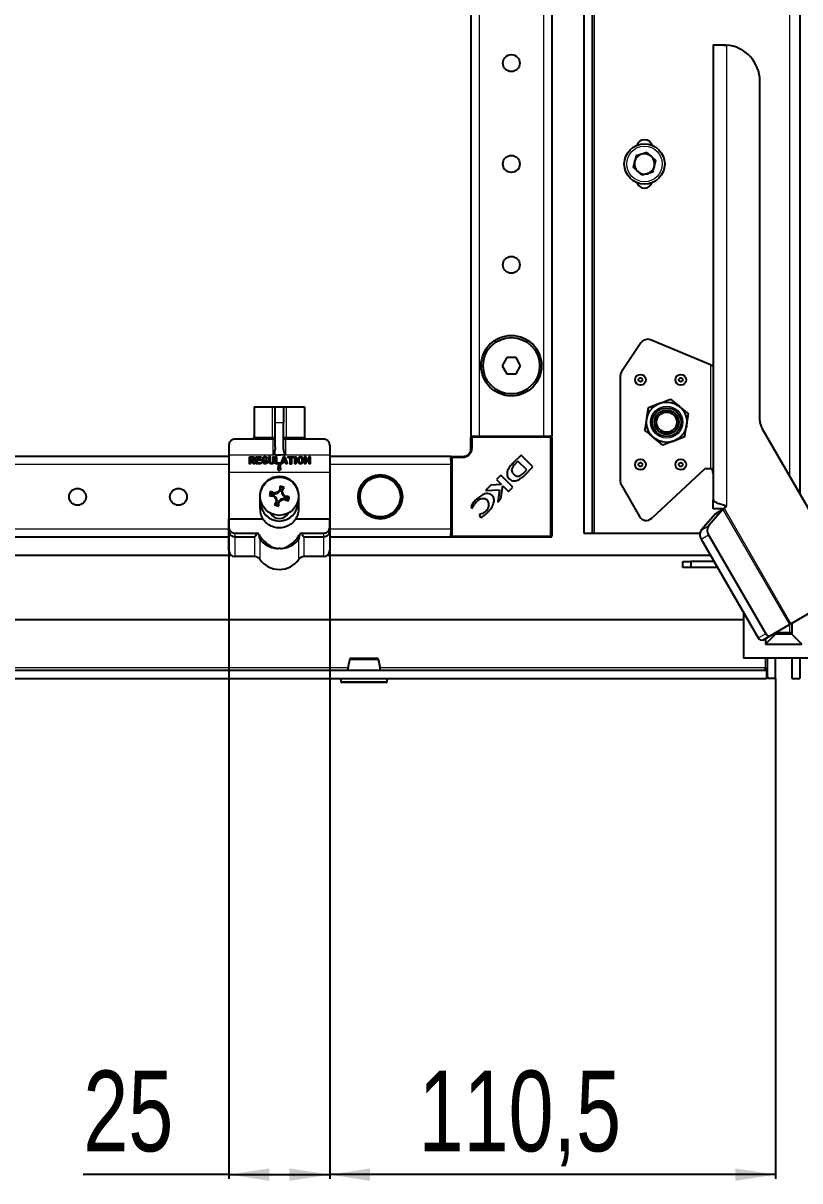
# Model space of a CAD drawing. Header units: millimetres. Extents: x -683 to 2605, y -1229 to 1219.
# Drawn here: x -245.6 to -53.2, y -925.2 to -638.2 of the extents above; entities that cross this region are included whole.
import ezdxf

# ---------------------------------------------------------------- set-up
doc = ezdxf.new("R2010")
doc.units = ezdxf.units.MM
doc.layers.add('FORMAT', color=7, linetype='Continuous')
doc.styles.add('SLDTEXTSTYLE0', font='TXT', dxfattribs={"width": 0.75})
doc.dimstyles.new('SLDDIMSTYLE0', dxfattribs={"dimtxt": 20, "dimasz": 10, "dimexe": 0, "dimexo": 0.0625, "dimgap": 5, "dimtad": 2, "dimdec": 1, "dimrnd": 1e-09, "dimzin": 12, "dimdsep": 46, "dimtxsty": 'SLDTEXTSTYLE0', "dimsah": 1, "dimcen": 0.09, "dimadec": 0, "dimazin": 3, "dimtfac": 1, "dimtofl": 0, "dimtmove": 0, "dimatfit": 3, "dimfxl": 0, "dimfrac": 2, "dimtolj": 1, "dimtzin": 12, "dimarcsym": 0})

# ---------------------------------------------------------------- blocks, each defined once
blk = doc.blocks.new('_D_8')
at = {"layer": 'FORMAT'}
for p, q in [((-169.66, -761.08), (-169.66, -924.62)), ((-59.16, -800.63), (-59.16, -924.62)), ((-59.16, -923.62), (-169.66, -923.62))]:
    blk.add_line(p, q, dxfattribs=at)
for points in [[(-169.66, -923.62), (-159.66, -925.16), (-159.66, -922.08)], [(-59.16, -923.62), (-69.16, -922.08), (-69.16, -925.16)]]:
    blk.add_solid(points, dxfattribs=at)
at = {"layer": 'FORMAT', "insert": (-147.66, -897.84), "char_height": 20, "attachment_point": 1, "style": 'SLDTEXTSTYLE0'}
blk.add_mtext('110,5', dxfattribs=at)
blk = doc.blocks.new('_D_9')
at = {"layer": 'FORMAT'}
for p, q in [((-194.66, -761.08), (-194.66, -924.62)), ((-169.66, -761.08), (-169.66, -924.62)), ((-194.66, -923.62), (-230.74, -923.62)), ((-194.66, -923.62), (-169.66, -923.62))]:
    blk.add_line(p, q, dxfattribs=at)
for points in [[(-194.66, -923.62), (-184.66, -925.16), (-184.66, -922.08)], [(-169.66, -923.62), (-179.66, -922.08), (-179.66, -925.16)]]:
    blk.add_solid(points, dxfattribs=at)
at = {"layer": 'FORMAT', "insert": (-230.74, -897.84), "char_height": 20, "attachment_point": 1, "style": 'SLDTEXTSTYLE0'}
blk.add_mtext('25', dxfattribs=at)

msp = doc.modelspace()

# ---------------------------------------------------------------- linework, layer by layer
at = {"color": 7, "linetype": 'Continuous', "lineweight": 25}
for p, q in [((-106.66, 518.38), (-106.66, -764.62)), ((-104.66, 518.38), (-104.66, -764.62)), ((-53.16, 508.67), (-53.16, -754.9)), ((-134.66, 494.38), (-134.66, -740.62)), ((-114.66, 494.38), (-114.66, -740.62)), ((-74.66, -643.62), (-73.69, -643.62)), ((-74.66, -643.62), (-74.66, -756.38)), ((-73.69, -643.62), (-71.57, -643.62)), ((-63.07, -736.67), (-63.07, -652.62)), ((-93.76, -671.12), (-94.44, -673.93)), ((-90.97, -670.3), (-93.76, -671.12)), ((-90.97, -670.3), (-88.88, -672.3)), ((-92.34, -675.93), (-94.44, -673.93)), ((-89.56, -675.12), (-88.88, -672.3)), ((-89.56, -675.12), (-92.34, -675.93)), ((-75.26, -722.87), (-90.15, -716.72)), ((-92.56, -717.47), (-97.32, -724.61)), ((-125.81, -721.12), (-126.97, -723.12)), ((-123.5, -721.12), (-125.81, -721.12)), ((-122.35, -723.12), (-123.5, -721.12)), ((-75.26, -722.87), (-74.66, -722.97)), ((-75.26, -722.87), (-75.02, -723.12)), ((-126.97, -723.12), (-125.81, -725.12)), ((-125.81, -725.12), (-123.5, -725.12)), ((-123.5, -725.12), (-122.35, -723.12)), ((-97.66, -725.72), (-97.66, -751.77)), ((-85.23, -731.42), (-83, -733.24)), ((-188.41, -733.32), (-188.41, -740.82)), ((-188.41, -733.32), (-183.88, -733.32)), ((-183.88, -733.32), (-183.16, -733.32)), ((-183.16, -733.32), (-181.16, -733.32)), ((-183.16, -737.32), (-183.16, -733.32)), ((-181.16, -733.32), (-181.16, -737.32)), ((-181.16, -733.32), (-180.44, -733.32)), ((-180.44, -733.32), (-175.91, -733.32)), ((-175.91, -733.32), (-175.91, -740.82)), ((-90.63, -733.47), (-87.93, -732.44)), ((-183.16, -743.26), (-183.16, -737.32)), ((-181.16, -743.26), (-181.16, -737.32)), ((-44.69, -769.56), (-62.53, -738.67)), ((-194.66, -742.82), (-194.66, -745.32)), ((-183.66, -741.32), (-193.16, -741.32)), ((-171.16, -741.32), (-180.66, -741.32)), ((-169.66, -742.82), (-169.66, -745.32)), ((-134.66, -740.62), (-134.36, -740.62)), ((-134.66, -743.62), (-134.66, -740.92)), ((-134.36, -740.62), (-133.71, -740.62)), ((-133.71, -740.62), (-132.66, -740.62)), ((-132.66, -740.62), (-116.66, -740.62)), ((-116.66, -740.62), (-115.6, -740.62)), ((-115.6, -740.62), (-114.96, -740.62)), ((-114.96, -740.62), (-114.66, -740.62)), ((-114.66, -740.92), (-114.66, -765.32)), ((-87.08, -742.82), (-89.32, -740.99)), ((-81.68, -740.77), (-84.38, -741.79)), ((-194.66, -745.62), (-374.66, -745.62)), ((-194.66, -745.32), (-194.66, -749.57)), ((-189.57, -747.33), (-189.57, -745.67)), ((-189.57, -745.67), (-188.81, -745.67)), ((-188.81, -745.93), (-189.3, -745.93)), ((-189.3, -745.93), (-189.3, -746.44)), ((-187.96, -747.44), (-187.96, -745.67)), ((-187.96, -745.67), (-186.9, -745.67)), ((-186.9, -745.93), (-187.7, -745.93)), ((-187.7, -745.93), (-187.7, -746.34)), ((-184.7, -746.86), (-184.7, -745.78)), ((-184.44, -745.78), (-184.44, -746.86)), ((-183.7, -746.84), (-183.7, -745.78)), ((-183.43, -745.78), (-183.43, -746.84)), ((-183.14, -747.47), (-183.14, -745.81)), ((-182.88, -745.81), (-182.88, -747.2)), ((-181.72, -747.29), (-181.15, -745.76)), ((-180.99, -746), (-181.29, -746.87)), ((-180.66, -746.87), (-180.99, -746)), ((-180.82, -745.78), (-180.23, -747.29)), ((-179.89, -745.67), (-178.77, -745.67)), ((-179.48, -745.93), (-179.89, -745.93)), ((-179.48, -747.4), (-179.48, -745.93)), ((-178.77, -745.93), (-179.16, -745.93)), ((-179.16, -745.93), (-179.16, -747.4)), ((-178.3, -747.33), (-178.3, -745.8)), ((-178.04, -745.8), (-178.04, -747.33)), ((-175.88, -747.33), (-175.88, -745.77)), ((-175.61, -745.73), (-174.8, -746.96)), ((-174.8, -746.96), (-174.8, -745.78)), ((-174.54, -745.78), (-174.54, -747.34)), ((-169.66, -745.32), (-169.66, -749.57)), ((-139.66, -745.62), (-169.66, -745.62)), ((-139.66, -745.62), (-139.66, -745.92)), ((-139.66, -746.56), (-139.66, -745.92)), ((-139.36, -745.62), (-136.66, -745.62)), ((-122.26, -745.27), (-124.15, -747.15)), ((-119.31, -748.22), (-122.26, -745.27)), ((-189.3, -746.44), (-188.72, -746.44)), ((-189.02, -746.7), (-189.3, -746.7)), ((-189.3, -746.7), (-189.3, -747.33)), ((-188.52, -747.41), (-189.02, -746.7)), ((-188.71, -746.7), (-188.31, -747.27)), ((-186.9, -747.44), (-187.96, -747.44)), ((-187.7, -746.34), (-186.95, -746.34)), ((-186.95, -746.61), (-187.7, -746.61)), ((-187.7, -746.61), (-187.7, -747.18)), ((-187.7, -747.18), (-186.9, -747.18)), ((-185.63, -746.51), (-185.13, -746.51)), ((-185.43, -746.77), (-185.63, -746.77)), ((-185.13, -746.51), (-185.13, -746.81)), ((-182.08, -747.47), (-183.14, -747.47)), ((-182.88, -747.2), (-182.08, -747.2)), ((-182.66, -748.67), (-182.16, -749.17)), ((-182.41, -748.67), (-182.66, -748.67)), ((-181.91, -747.67), (-182.41, -747.67)), ((-182.41, -747.67), (-182.41, -748.67)), ((-182.16, -749.17), (-181.66, -748.67)), ((-181.91, -748.67), (-181.91, -747.67)), ((-181.66, -748.67), (-181.91, -748.67)), ((-181.38, -747.13), (-181.47, -747.38)), ((-180.57, -747.13), (-181.38, -747.13)), ((-181.29, -746.87), (-180.66, -746.87)), ((-180.48, -747.37), (-180.57, -747.13)), ((-174.78, -747.36), (-175.62, -746.09)), ((-175.62, -746.09), (-175.62, -747.33)), ((-139.66, -746.56), (-139.66, -747.62)), ((-139.66, -747.62), (-139.66, -763.62)), ((-124.15, -747.15), (-124.17, -747.17)), ((-123.01, -746.75), (-123.67, -747.42)), ((-120.83, -748.93), (-123.01, -746.75)), ((-121.3, -750.22), (-119.31, -748.22)), ((-89.85, -760.93), (-76.66, -748.62)), ((-76.66, -748.62), (-75.26, -748.62)), ((-75.02, -748.62), (-75.26, -748.62)), ((-194.66, -749.57), (-194.66, -761.07)), ((-169.66, -749.57), (-169.66, -761.07)), ((-127.27, -750.27), (-128.33, -751.33)), ((-128.33, -751.33), (-127.08, -752.57)), ((-124.31, -753.23), (-127.27, -750.27)), ((-121.55, -749.67), (-120.83, -748.93)), ((-184.36, -755.14), (-184.19, -754.56)), ((-184.19, -754.56), (-184.31, -754.26)), ((-184.19, -754.56), (-183.5, -754.96)), ((-182.56, -754.73), (-182.68, -754.52)), ((-182.56, -754.73), (-181.86, -754.06)), ((-181.86, -754.06), (-182.08, -753.96)), ((-181.83, -753.26), (-182.02, -753)), ((-181.86, -754.06), (-181.83, -753.26)), ((-181.83, -753.26), (-181.25, -753.43)), ((-181.25, -753.43), (-181.65, -754.12)), ((-181.65, -754.12), (-181.42, -755.06)), ((-181.65, -754.12), (-181.41, -754.16)), ((-181.25, -753.43), (-180.95, -753.31)), ((-129.74, -752.74), (-131.03, -754.03)), ((-131.03, -754.03), (-127.56, -753.85)), ((-127.08, -752.57), (-129.74, -752.74)), ((-127.56, -753.85), (-128.03, -756.95)), ((-127.23, -756.15), (-126.75, -752.89)), ((-126.75, -752.89), (-125.36, -754.28)), ((-125.36, -754.28), (-124.31, -753.23)), ((-97.39, -752.77), (-92.93, -760.5)), ((-187.01, -755.47), (-187.01, -758.47)), ((-186.81, -756.97), (-187.01, -756.97)), ((-184.36, -755.14), (-184.63, -755.33)), ((-183.57, -755.17), (-184.36, -755.14)), ((-183.57, -755.17), (-183.67, -755.39)), ((-182.9, -755.87), (-183.57, -755.17)), ((-183.5, -754.96), (-183.47, -754.72)), ((-183.5, -754.96), (-182.56, -754.73)), ((-183.07, -757.5), (-183.37, -757.62)), ((-182.9, -755.87), (-183.11, -755.99)), ((-183.07, -757.5), (-182.66, -756.81)), ((-182.49, -757.67), (-183.07, -757.5)), ((-182.66, -756.81), (-182.91, -756.78)), ((-182.66, -756.81), (-182.9, -755.87)), ((-182.45, -756.88), (-182.49, -757.67)), ((-181.75, -756.2), (-182.45, -756.88)), ((-182.45, -756.88), (-182.23, -756.98)), ((-180.81, -755.97), (-181.75, -756.2)), ((-181.75, -756.2), (-181.64, -756.42)), ((-181.42, -755.06), (-181.21, -754.95)), ((-181.42, -755.06), (-180.75, -755.76)), ((-180.81, -755.97), (-180.85, -756.22)), ((-180.12, -756.38), (-180.81, -755.97)), ((-180.75, -755.76), (-180.65, -755.54)), ((-180.75, -755.76), (-179.95, -755.8)), ((-179.95, -755.8), (-180.12, -756.38)), ((-180.12, -756.38), (-180, -756.68)), ((-179.95, -755.8), (-179.69, -755.61)), ((-177.31, -756.97), (-177.51, -756.97)), ((-177.31, -758.47), (-177.31, -755.47)), ((-128.03, -756.95), (-127.23, -756.15)), ((-74.66, -758.62), (-74.66, -756.38)), ((-182.49, -757.67), (-182.3, -757.94)), ((-134.66, -757.99), (-134.41, -758.5)), ((-134.41, -758.5), (-134.3, -758.39)), ((-132.46, -759.94), (-132.6, -760.07)), ((-132.6, -760.07), (-132.26, -760.76)), ((-74.05, -759.84), (-77.63, -763.88)), ((-72.22, -758.78), (-75.79, -762.82)), ((-72.14, -758.62), (-74.66, -758.62)), ((-74.05, -759.84), (-72.22, -758.78)), ((-71.34, -757.93), (-71.9, -758.47)), ((-71.66, -758.24), (-71.66, -757.82)), ((-71.36, -757.91), (-71.34, -757.93)), ((-194.66, -763.21), (-194.66, -761.07)), ((-194.66, -761.07), (-186.25, -761.07)), ((-194.66, -764.12), (-194.66, -763.21)), ((-178.07, -761.07), (-169.66, -761.07)), ((-169.66, -763.21), (-169.66, -761.07)), ((-169.66, -763.21), (-169.66, -764.12)), ((-194.66, -765.62), (-374.66, -765.62)), ((-194.66, -768.92), (-194.66, -764.12)), ((-193.16, -764.61), (-187.64, -764.61)), ((-193.16, -765.5), (-188.25, -765.5)), ((-176.68, -764.61), (-171.16, -764.61)), ((-176.07, -765.5), (-171.16, -765.5)), ((-169.66, -764.12), (-169.66, -768.92)), ((-139.66, -765.62), (-169.66, -765.62)), ((-139.66, -763.62), (-139.66, -764.67)), ((-139.66, -765.32), (-139.66, -764.67)), ((-139.66, -765.32), (-139.66, -765.62)), ((-114.96, -765.62), (-139.36, -765.62)), ((-106.66, -764.62), (-104.66, -764.62)), ((-104.66, -764.62), (-104.06, -764.62)), ((-104.06, -764.62), (-77.94, -764.62)), ((-77.6, -766.11), (-63.46, -790.6)), ((-75.76, -765.05), (-61.62, -789.54)), ((-400.16, -770.12), (-194.06, -770.12)), ((-188.25, -770.42), (-193.16, -770.42)), ((-171.16, -770.42), (-176.07, -770.42)), ((-170.26, -770.12), (-75.28, -770.12)), ((-82.16, -773.12), (-82.16, -771.62)), ((-82.16, -771.62), (-80.16, -771.62)), ((-80.16, -771.62), (-80.16, -773.12)), ((-74.42, -771.62), (-80.16, -771.62)), ((-80.16, -773.12), (-82.16, -773.12)), ((-73.55, -773.12), (-80.16, -773.12)), ((-55.38, -787.09), (-48.44, -783.08)), ((-67.16, -786.12), (-400.16, -786.12)), ((-67.16, -784.19), (-67.16, -795.62)), ((-60.51, -790.05), (-55.75, -787.3)), ((-55.38, -787.09), (-55.75, -787.3)), ((-55.15, -786.96), (-55.15, -789.66)), ((-62.35, -791.11), (-60.51, -790.05)), ((-59.16, -789.66), (-61.66, -792.16)), ((-61.66, -790.71), (-61.66, -792.16)), ((-59.16, -789.66), (-58.66, -789.16)), ((-59.16, -789.66), (-59.16, -789.27)), ((-55.15, -789.66), (-59.16, -789.66)), ((-55.15, -789.66), (-55.65, -789.16)), ((-55.15, -789.66), (-52.66, -792.16)), ((-61.66, -792.16), (-52.66, -792.16)), ((-47.16, -795.62), (-67.16, -795.62)), ((-61.16, -800.62), (-61.16, -795.62)), ((-59.16, -800.62), (-59.16, -795.62)), ((-55.16, -795.62), (-55.16, -800.62)), ((-53.16, -795.62), (-53.16, -800.62)), ((-451.86, -798.62), (-61.46, -798.62)), ((-61.76, -798.02), (-61.56, -798.62)), ((-61.46, -798.62), (-61.46, -800.62)), ((-451.86, -800.62), (-61.46, -800.62)), ((-166.91, -800.62), (-166.91, -801.37)), ((-155.66, -801.62), (-166.66, -801.62)), ((-155.41, -801.37), (-155.41, -800.62)), ((-59.16, -800.62), (-61.16, -800.62)), ((-55.16, -800.62), (-53.16, -800.62))]:
    msp.add_line(p, q, dxfattribs=at)
at = {"color": 8, "linetype": 'Continuous', "lineweight": 18}
for p, q in [((-104.06, -764.62), (-104.06, 518.38)), ((-55.76, 504.16), (-55.76, -750.4)), ((-132.66, 494.38), (-132.66, -740.62)), ((-116.66, 494.38), (-116.66, -740.62)), ((-71.36, -643.64), (-71.36, -757.91)), ((-75.26, -722.87), (-75.26, -748.62)), ((-183.88, -740.82), (-183.88, -733.32)), ((-180.44, -733.32), (-180.44, -740.82)), ((-181.16, -737.32), (-183.16, -737.32)), ((-188.41, -740.82), (-183.88, -740.82)), ((-183.88, -740.82), (-183.16, -740.82)), ((-183.66, -745.32), (-183.66, -741.32)), ((-181.16, -740.82), (-180.44, -740.82)), ((-180.66, -741.32), (-180.66, -745.25)), ((-180.44, -740.82), (-175.91, -740.82)), ((-134.66, -740.92), (-134.36, -740.92)), ((-134.36, -740.92), (-134.36, -740.62)), ((-134.36, -740.92), (-134.36, -743.62)), ((-114.96, -740.92), (-134.36, -740.92)), ((-114.96, -740.92), (-114.96, -740.62)), ((-114.96, -765.32), (-114.96, -740.92)), ((-114.96, -740.92), (-114.66, -740.92)), ((-183.66, -745.32), (-194.66, -745.32)), ((-183.16, -745.32), (-183.16, -743.26)), ((-169.66, -745.32), (-183.16, -745.32)), ((-139.66, -745.92), (-139.36, -745.92)), ((-139.36, -745.92), (-139.36, -745.62)), ((-136.66, -745.92), (-139.36, -745.92)), ((-139.36, -745.92), (-139.36, -765.32)), ((-136.66, -745.62), (-136.66, -745.92)), ((-134.66, -743.62), (-134.36, -743.62)), ((-194.66, -747.62), (-374.66, -747.62)), ((-139.66, -747.62), (-169.66, -747.62)), ((-169.66, -749.57), (-194.66, -749.57)), ((-72.22, -758.78), (-55.75, -787.3)), ((-71.9, -758.47), (-55.38, -787.09)), ((-77.63, -763.88), (-75.79, -762.82)), ((-194.66, -763.62), (-374.66, -763.62)), ((-193.16, -764.61), (-193.16, -765.5)), ((-193.16, -765.5), (-193.16, -770.42)), ((-188.25, -770.42), (-188.25, -765.5)), ((-187.02, -766.1), (-187.02, -771.07)), ((-177.31, -771.07), (-177.31, -766.1)), ((-176.07, -765.5), (-176.07, -770.42)), ((-171.16, -765.5), (-171.16, -764.61)), ((-171.16, -770.42), (-171.16, -765.5)), ((-139.66, -763.62), (-169.66, -763.62)), ((-139.66, -765.32), (-139.36, -765.32)), ((-139.36, -765.32), (-114.96, -765.32)), ((-139.36, -765.62), (-139.36, -765.32)), ((-114.96, -765.32), (-114.96, -765.62)), ((-114.96, -765.32), (-114.66, -765.32)), ((-77.6, -766.11), (-75.76, -765.05)), ((-58.66, -788.98), (-58.66, -789.16)), ((-55.65, -789.16), (-55.65, -787.25)), ((-63.46, -790.6), (-61.62, -789.54)), ((-58.66, -789.16), (-55.65, -789.16)), ((-61.76, -795.62), (-61.76, -798.02)), ((-165.13, -798.02), (-348.19, -798.02)), ((-61.76, -798.02), (-157.19, -798.02)), ((-166.91, -801.37), (-155.41, -801.37))]:
    msp.add_line(p, q, dxfattribs=at)
at = {"color": 8, "linetype": 'Continuous', "lineweight": 18, "flags": 128}
for points in [[(-183.88, -740.82), (-183.89, -740.92), (-183.9, -741.01), (-183.91, -741.1), (-183.93, -741.17), (-183.95, -741.23), (-183.97, -741.28), (-184, -741.31), (-184.02, -741.32)], [(-180.3, -741.32), (-180.33, -741.31), (-180.35, -741.28), (-180.38, -741.23), (-180.4, -741.17), (-180.41, -741.1), (-180.43, -741.01), (-180.43, -740.92), (-180.44, -740.82)]]:
    msp.add_lwpolyline(points, dxfattribs=at)
at = {"color": 7, "linetype": 'Continuous', "lineweight": 25}
for centre, radius in [((-124.66, -648.12), 2.1), ((-91.66, -673.12), 5), ((-124.66, -673.12), 2.1), ((-124.66, -698.12), 2.1), ((-124.66, -723.12), 7.5), ((-124.66, -723.12), 7), ((-92.66, -726.62), 1.35), ((-82.66, -726.62), 1.35), ((-92.66, -726.62), 0.493), ((-82.66, -726.62), 0.493), ((-86.16, -737.12), 5), ((-86.16, -737.12), 3.57), ((-86.16, -737.12), 3), ((-86.16, -737.12), 2.5), ((-92.66, -747.62), 1.35), ((-92.66, -747.62), 0.493), ((-82.66, -747.62), 1.35), ((-82.66, -747.62), 0.493), ((-182.16, -755.47), 4.75), ((-157.16, -755.62), 5.5), ((-157.16, -755.62), 5), ((-232.16, -755.62), 2.1), ((-207.16, -755.62), 2.1)]:
    msp.add_circle(centre, radius, dxfattribs=at)
at = {"color": 8, "linetype": 'Continuous', "lineweight": 18}
for centre, radius in [((-91.66, -673.12), 4.4), ((-86.16, -737.12), 3.97), ((-157.16, -755.62), 5.3)]:
    msp.add_circle(centre, radius, dxfattribs=at)
at = {"color": 7, "linetype": 'Continuous', "lineweight": 25}
for centre, radius, start, end in [((-72.07, -652.62), 9, 0, 85.4954), ((-91.66, -669.12), 2, 18.21, 161.79), ((-91.66, -673.12), 2.51, 106.3534, 166.3534), ((-91.66, -673.12), 2.51, 46.3534, 106.3534), ((-91.66, -673.12), 2.51, 346.3534, 46.3534), ((-91.66, -673.12), 2.51, 166.3534, 226.3534), ((-91.66, -673.12), 2.51, 286.3534, 346.3534), ((-91.66, -673.12), 2.51, 226.3534, 286.3534), ((-91.66, -677.12), 2, 198.21, 341.79), ((-90.9, -718.58), 2, 68.1986, 146.3099), ((-95.66, -725.72), 2, 146.3099, 180), ((-59.07, -736.67), 4, 180, 210), ((-188.91, -740.82), 0.5, 270, 0), ((-183.66, -740.82), 0.5, 270, 0), ((-180.66, -740.82), 0.5, 180, 270), ((-175.41, -740.82), 0.5, 180, 270), ((-134.36, -740.92), 0.3, 90, 180), ((-114.96, -740.92), 0.3, 0, 90), ((-139.36, -745.92), 0.3, 90, 180), ((-136.66, -743.62), 2, 270, 0), ((-124.96, -747.01), 4.87, 290.3445, 318.7777), ((-125.73, -745.2), 6.12, 306.9888, 313.0744), ((-112.59, -775.76), 74.88, 163.3093, 164.166), ((-217.1, -815.02), 69.05, 60.8523, 61.6521), ((-164.46, -827.9), 75.61, 103.9464, 104.5642), ((-130.6, -809.34), 75.61, 132.9111, 133.5289), ((-113.16, -758.03), 69.05, 175.8232, 176.6231), ((-202.45, -825.03), 74.88, 73.3093, 74.166), ((-241.71, -720.53), 69.05, 330.8523, 331.6521), ((-254.59, -773.17), 75.61, 13.9464, 14.5642), ((-95.66, -751.77), 2, 180, 210), ((-182.16, -756.97), 4.65, 180, 0), ((-179.6, -686.47), 69.05, 265.8232, 266.6231), ((-128.29, -703.91), 75.61, 222.9111, 223.5289), ((-122.6, -790.41), 69.05, 150.8523, 151.6521), ((-109.73, -737.77), 75.61, 193.9464, 194.5642), ((-251.16, -752.91), 69.05, 355.8232, 356.6231), ((-233.71, -701.6), 75.61, 312.9111, 313.5289), ((-199.86, -683.04), 75.61, 283.9464, 284.5642), ((-236.03, -807.02), 75.61, 42.9111, 43.5289), ((-147.22, -695.91), 69.05, 240.8523, 241.6521), ((-184.72, -824.47), 69.05, 85.8232, 86.6231), ((-251.72, -735.18), 74.88, 343.3093, 344.166), ((-131.73, -758.02), 1.94, 53.3097, 142.3464), ((-132.17, -757.62), 1.97, 308.454, 35.887), ((-182.16, -758.47), 2.5, 209.1291, 330.7764), ((-161.87, -685.9), 74.88, 253.3093, 254.166), ((-91.22, -759.47), 2, 210.9638, 313.0251), ((-74.14, -763.92), 1.98, 146.5519, 215.0479), ((-139.36, -765.32), 0.3, 180, 270), ((-114.96, -765.32), 0.3, 270, 0), ((-75.97, -764.98), 1.98, 146.5519, 215.0479), ((-193.16, -768.92), 1.5, 180, 270), ((-171.16, -768.92), 1.5, 270, 0), ((-188.25, -771.92), 1.5, 34.5604, 90), ((-182.16, -767.72), 5.89, 214.5604, 325.4396), ((-176.07, -771.92), 1.5, 90, 145.4396), ((-62.63, -790.26), 0.893, 201.9505, 288.5782), ((-60.79, -789.2), 0.893, 201.9505, 288.5782), ((-164.27, -796.12), 0.5, 89.9982, 165.4001), ((-158.05, -796.12), 0.5, 15.316, 90.0228), ((-166.66, -801.37), 0.25, 180, 270), ((-155.66, -801.37), 0.25, 270, 0)]:
    msp.add_arc(centre, radius, start, end, dxfattribs=at)
at = {"color": 8, "linetype": 'Continuous', "lineweight": 18}
msp.add_arc((-136.66, -743.62), 2.3, 270, 0, dxfattribs=at)
at = {"color": 7, "linetype": 'Continuous', "lineweight": 25}
msp.add_ellipse((15246.02, -745.32), major_axis=(15429.18, 0), ratio=0.000259, start_param=3.123591, end_param=3.141593, dxfattribs=at)
for points in [[(-73.69, -643.62), (-73.53, -643.62), (-73.21, -643.62), (-72.63, -643.63), (-72.01, -643.64), (-71.58, -643.64), (-71.36, -643.64)], [(-75.02, -723.12), (-74.97, -723.11), (-74.87, -723.08), (-74.75, -723.05), (-74.67, -723.01), (-74.66, -722.99), (-74.66, -722.98)], [(-74.66, -749.82), (-74.68, -749.62), (-74.72, -749.22), (-74.92, -748.82), (-75.02, -748.62)], [(-71.36, -757.91), (-71.79, -757.78), (-72.66, -757.53), (-73.75, -757.14), (-74.51, -756.76), (-74.61, -756.5), (-74.66, -756.38)], [(-74.05, -759.84), (-73.91, -759.74), (-73.61, -759.55), (-73.08, -759.21), (-72.5, -758.84), (-72.1, -758.59), (-71.9, -758.47)], [(-72.22, -758.78), (-72.2, -758.75), (-72.15, -758.71), (-72.08, -758.63), (-71.99, -758.55), (-71.93, -758.49), (-71.9, -758.47)], [(-61.46, -798.62), (-61.48, -798.61), (-61.53, -798.59), (-61.61, -798.45), (-61.68, -798.25), (-61.73, -798.1), (-61.76, -798.02)]]:
    msp.add_open_spline(points, degree=3, dxfattribs=at)
for points, knots in [([(-87.93, -732.44), (-87.87, -732.42), (-86.96, -732.07), (-86.07, -731.73), (-85.23, -731.42)], [0, 0, 0, 0, 0.070201, 1, 1, 1, 1]), ([(-91.09, -736.32), (-91.05, -736.06), (-90.9, -735.09), (-90.74, -734.16), (-90.63, -733.47)], [0, 0, 0, 0, 0.268634, 1, 1, 1, 1]), ([(-83, -733.24), (-82.94, -733.29), (-82.19, -733.9), (-81.45, -734.51), (-80.76, -735.07)], [0, 0, 0, 0, 0.070201, 1, 1, 1, 1]), ([(-91.56, -739.17), (-91.52, -738.93), (-91.37, -738), (-91.21, -737.03), (-91.09, -736.32)], [0, 0, 0, 0, 0.257551, 1, 1, 1, 1]), ([(-81.22, -737.92), (-81.18, -737.66), (-81.02, -736.69), (-80.87, -735.76), (-80.76, -735.07)], [0, 0, 0, 0, 0.2686336, 1, 1, 1, 1]), ([(-89.32, -740.99), (-89.37, -740.95), (-90.13, -740.33), (-90.87, -739.73), (-91.56, -739.17)], [0, 0, 0, 0, 0.070201, 1, 1, 1, 1]), ([(-81.68, -740.77), (-81.65, -740.53), (-81.5, -739.6), (-81.34, -738.63), (-81.22, -737.92)], [0, 0, 0, 0, 0.257551, 1, 1, 1, 1]), ([(-193.16, -741.32), (-193.16, -741.32), (-193.23, -741.32), (-193.58, -741.34), (-194.11, -741.58), (-194.58, -742.16), (-194.64, -742.63), (-194.66, -742.82)], [0, 0, 0, 0, 0.003231, 0.101221, 0.514725, 0.80586, 1, 1, 1, 1]), ([(-169.66, -742.82), (-169.68, -742.63), (-169.74, -742.16), (-170.21, -741.58), (-170.74, -741.34), (-171.09, -741.32), (-171.16, -741.32), (-171.16, -741.32)], [0, 0, 0, 0, 0.19414, 0.485275, 0.898779, 0.996769, 1, 1, 1, 1]), ([(-84.38, -741.79), (-84.45, -741.82), (-85.36, -742.16), (-86.25, -742.5), (-87.08, -742.82)], [0, 0, 0, 0, 0.070201, 1, 1, 1, 1]), ([(-188.81, -745.67), (-188.74, -745.68), (-188.6, -745.69), (-188.49, -745.77), (-188.44, -745.81)], [0, 0, 0, 0, 0.559747, 1, 1, 1, 1]), ([(-188.62, -746), (-188.65, -745.98), (-188.71, -745.94), (-188.78, -745.94), (-188.81, -745.93)], [0, 0, 0, 0, 0.559136, 1, 1, 1, 1]), ([(-188.54, -746.2), (-188.54, -746.15), (-188.55, -746.08), (-188.6, -746.03), (-188.62, -746)], [0, 0, 0, 0, 0.5596918, 1, 1, 1, 1]), ([(-188.44, -745.81), (-188.38, -745.87), (-188.29, -745.98), (-188.28, -746.13), (-188.27, -746.19)], [0, 0, 0, 0, 0.5589475, 1, 1, 1, 1]), ([(-186.9, -745.67), (-186.88, -745.67), (-186.83, -745.67), (-186.78, -745.7), (-186.75, -745.75), (-186.75, -745.79), (-186.75, -745.8)], [0, 0, 0, 0, 0.2808719, 0.5597012, 0.7793822, 1, 1, 1, 1]), ([(-186.75, -745.8), (-186.75, -745.82), (-186.75, -745.87), (-186.81, -745.93), (-186.87, -745.93), (-186.9, -745.93)], [0, 0, 0, 0, 0.281053, 0.559663, 1, 1, 1, 1]), ([(-186.4, -746.57), (-186.4, -746.44), (-186.39, -746.19), (-186.26, -745.99), (-186.21, -745.9)], [0, 0, 0, 0, 0.56034, 1, 1, 1, 1]), ([(-186.21, -745.9), (-186.13, -745.82), (-186, -745.67), (-185.8, -745.65), (-185.72, -745.65)], [0, 0, 0, 0, 0.559217, 1, 1, 1, 1]), ([(-185.73, -745.91), (-185.76, -745.91), (-185.83, -745.92), (-185.96, -746), (-186.11, -746.21), (-186.13, -746.42), (-186.14, -746.57)], [0, 0, 0, 0, 0.125332, 0.250695, 0.500738, 1, 1, 1, 1]), ([(-185.53, -745.96), (-185.57, -745.94), (-185.63, -745.91), (-185.7, -745.91), (-185.73, -745.91)], [0, 0, 0, 0, 0.5586335, 1, 1, 1, 1]), ([(-185.72, -745.65), (-185.65, -745.65), (-185.52, -745.65), (-185.41, -745.71), (-185.37, -745.74)], [0, 0, 0, 0, 0.560514, 1, 1, 1, 1]), ([(-185.43, -746.07), (-185.45, -746.05), (-185.48, -746.01), (-185.52, -745.97), (-185.53, -745.96)], [0, 0, 0, 0, 0.560467, 1, 1, 1, 1]), ([(-185.37, -745.74), (-185.33, -745.77), (-185.27, -745.82), (-185.22, -745.89), (-185.2, -745.92)], [0, 0, 0, 0, 0.559542, 1, 1, 1, 1]), ([(-185.17, -746.01), (-185.17, -746.03), (-185.18, -746.07), (-185.23, -746.11), (-185.27, -746.13), (-185.31, -746.13), (-185.32, -746.13)], [0, 0, 0, 0, 0.277709, 0.558209, 0.77892, 1, 1, 1, 1]), ([(-185.2, -745.92), (-185.19, -745.94), (-185.17, -745.96), (-185.17, -745.99), (-185.17, -746.01)], [0, 0, 0, 0, 0.560691, 1, 1, 1, 1]), ([(-184.7, -745.78), (-184.7, -745.76), (-184.7, -745.72), (-184.67, -745.67), (-184.63, -745.65), (-184.6, -745.65), (-184.58, -745.65)], [0, 0, 0, 0, 0.280849, 0.55949, 0.779158, 1, 1, 1, 1]), ([(-184.58, -745.65), (-184.56, -745.65), (-184.52, -745.65), (-184.47, -745.68), (-184.44, -745.73), (-184.44, -745.76), (-184.44, -745.78)], [0, 0, 0, 0, 0.28091, 0.559174, 0.779166, 1, 1, 1, 1]), ([(-183.7, -745.78), (-183.69, -745.76), (-183.69, -745.72), (-183.67, -745.67), (-183.62, -745.65), (-183.59, -745.65), (-183.57, -745.65)], [0, 0, 0, 0, 0.2809, 0.559498, 0.779148, 1, 1, 1, 1]), ([(-183.16, -743.26), (-183.2, -743.59), (-183.28, -744.3), (-183.54, -744.96), (-183.66, -745.31), (-183.66, -745.32)], [0, 0, 0, 0, 0.475461, 0.994056, 1, 1, 1, 1]), ([(-183.57, -745.65), (-183.55, -745.65), (-183.51, -745.65), (-183.46, -745.68), (-183.43, -745.73), (-183.43, -745.76), (-183.43, -745.78)], [0, 0, 0, 0, 0.280888, 0.559023, 0.779155, 1, 1, 1, 1]), ([(-183.14, -745.81), (-183.14, -745.79), (-183.14, -745.75), (-183.11, -745.7), (-183.07, -745.67), (-183.04, -745.67), (-183.02, -745.67)], [0, 0, 0, 0, 0.280912, 0.559405, 0.779108, 1, 1, 1, 1]), ([(-183.02, -745.67), (-183, -745.67), (-182.96, -745.67), (-182.91, -745.71), (-182.88, -745.76), (-182.88, -745.79), (-182.88, -745.81)], [0, 0, 0, 0, 0.280813, 0.559099, 0.77917, 1, 1, 1, 1]), ([(-180.66, -745.25), (-180.66, -745.25), (-180.66, -745.25), (-180.67, -745.24), (-180.68, -745.22), (-180.72, -745.14), (-180.84, -744.81), (-181.06, -744.18), (-181.13, -743.58), (-181.16, -743.26)], [0, 0, 0, 0, 0.00167, 0.003889, 0.009531, 0.034361, 0.132751, 0.526214, 1, 1, 1, 1]), ([(-181.15, -745.76), (-181.14, -745.74), (-181.13, -745.7), (-181.08, -745.66), (-181.03, -745.65), (-181, -745.65)], [0, 0, 0, 0, 0.281465, 0.561772, 1, 1, 1, 1]), ([(-181, -745.65), (-180.98, -745.65), (-180.93, -745.65), (-180.86, -745.69), (-180.84, -745.74), (-180.82, -745.78)], [0, 0, 0, 0, 0.281226, 0.561522, 1, 1, 1, 1]), ([(-180.03, -745.8), (-180.03, -745.78), (-180.02, -745.74), (-179.99, -745.69), (-179.94, -745.67), (-179.91, -745.67), (-179.89, -745.67)], [0, 0, 0, 0, 0.280713, 0.558701, 0.779045, 1, 1, 1, 1]), ([(-179.89, -745.93), (-179.91, -745.93), (-179.95, -745.93), (-180, -745.9), (-180.03, -745.85), (-180.03, -745.82), (-180.03, -745.8)], [0, 0, 0, 0, 0.2807603, 0.5588212, 0.7789154, 1, 1, 1, 1]), ([(-178.77, -745.67), (-178.75, -745.67), (-178.71, -745.67), (-178.65, -745.7), (-178.62, -745.75), (-178.62, -745.78), (-178.61, -745.8)], [0, 0, 0, 0, 0.280951, 0.559967, 0.779431, 1, 1, 1, 1]), ([(-178.61, -745.8), (-178.62, -745.82), (-178.62, -745.87), (-178.68, -745.93), (-178.74, -745.93), (-178.77, -745.93)], [0, 0, 0, 0, 0.281019, 0.559679, 1, 1, 1, 1]), ([(-178.3, -745.8), (-178.3, -745.78), (-178.3, -745.74), (-178.27, -745.7), (-178.23, -745.67), (-178.2, -745.67), (-178.18, -745.67)], [0, 0, 0, 0, 0.280828, 0.559417, 0.779393, 1, 1, 1, 1]), ([(-178.18, -745.67), (-178.16, -745.67), (-178.12, -745.67), (-178.07, -745.7), (-178.04, -745.75), (-178.04, -745.78), (-178.04, -745.8)], [0, 0, 0, 0, 0.280765, 0.559178, 0.779175, 1, 1, 1, 1]), ([(-177.58, -746.57), (-177.58, -746.44), (-177.56, -746.22), (-177.46, -746.03), (-177.41, -745.94)], [0, 0, 0, 0, 0.559914, 1, 1, 1, 1]), ([(-177.41, -745.94), (-177.34, -745.85), (-177.22, -745.69), (-177.02, -745.66), (-176.93, -745.65)], [0, 0, 0, 0, 0.560137, 1, 1, 1, 1]), ([(-176.93, -745.91), (-176.97, -745.91), (-177.04, -745.92), (-177.14, -745.99), (-177.19, -746.07), (-177.22, -746.11)], [0, 0, 0, 0, 0.279832, 0.559843, 1, 1, 1, 1]), ([(-176.93, -745.65), (-176.87, -745.65), (-176.76, -745.66), (-176.56, -745.75), (-176.46, -745.87), (-176.4, -745.94)], [0, 0, 0, 0, 0.280496, 0.560765, 1, 1, 1, 1]), ([(-176.59, -746.11), (-176.64, -746.05), (-176.73, -745.94), (-176.87, -745.92), (-176.93, -745.91)], [0, 0, 0, 0, 0.559596, 1, 1, 1, 1]), ([(-176.4, -745.94), (-176.34, -746.05), (-176.23, -746.25), (-176.22, -746.47), (-176.22, -746.57)], [0, 0, 0, 0, 0.559312, 1, 1, 1, 1]), ([(-175.88, -745.77), (-175.88, -745.75), (-175.88, -745.72), (-175.85, -745.67), (-175.81, -745.65), (-175.78, -745.65), (-175.76, -745.65)], [0, 0, 0, 0, 0.280941, 0.559114, 0.779089, 1, 1, 1, 1]), ([(-175.76, -745.65), (-175.75, -745.65), (-175.71, -745.65), (-175.65, -745.67), (-175.63, -745.71), (-175.61, -745.73)], [0, 0, 0, 0, 0.280638, 0.560877, 1, 1, 1, 1]), ([(-174.8, -745.78), (-174.8, -745.76), (-174.8, -745.72), (-174.77, -745.67), (-174.73, -745.65), (-174.7, -745.65), (-174.68, -745.65)], [0, 0, 0, 0, 0.280888, 0.559482, 0.77927, 1, 1, 1, 1]), ([(-174.68, -745.65), (-174.66, -745.65), (-174.62, -745.65), (-174.57, -745.68), (-174.54, -745.73), (-174.54, -745.76), (-174.54, -745.78)], [0, 0, 0, 0, 0.280836, 0.55925, 0.779182, 1, 1, 1, 1]), ([(-189.45, -747.47), (-189.47, -747.47), (-189.51, -747.46), (-189.55, -747.43), (-189.57, -747.38), (-189.57, -747.35), (-189.57, -747.33)], [0, 0, 0, 0, 0.280437, 0.558281, 0.778899, 1, 1, 1, 1]), ([(-189.3, -747.33), (-189.31, -747.35), (-189.31, -747.4), (-189.35, -747.45), (-189.4, -747.47), (-189.43, -747.47), (-189.45, -747.47)], [0, 0, 0, 0, 0.2804979, 0.5583245, 0.7788676, 1, 1, 1, 1]), ([(-188.72, -746.44), (-188.69, -746.43), (-188.66, -746.43), (-188.63, -746.4), (-188.61, -746.39)], [0, 0, 0, 0, 0.558174, 1, 1, 1, 1]), ([(-188.47, -746.61), (-188.51, -746.64), (-188.59, -746.69), (-188.67, -746.7), (-188.71, -746.7)], [0, 0, 0, 0, 0.56031, 1, 1, 1, 1]), ([(-188.61, -746.39), (-188.6, -746.38), (-188.57, -746.35), (-188.54, -746.28), (-188.54, -746.23), (-188.54, -746.2)], [0, 0, 0, 0, 0.279917, 0.56006, 1, 1, 1, 1]), ([(-188.43, -747.47), (-188.44, -747.47), (-188.46, -747.47), (-188.49, -747.45), (-188.51, -747.43), (-188.52, -747.41)], [0, 0, 0, 0, 0.2802197, 0.5613047, 1, 1, 1, 1]), ([(-188.27, -746.19), (-188.28, -746.29), (-188.3, -746.45), (-188.42, -746.56), (-188.47, -746.61)], [0, 0, 0, 0, 0.559457, 1, 1, 1, 1]), ([(-188.27, -747.34), (-188.28, -747.36), (-188.29, -747.4), (-188.33, -747.44), (-188.38, -747.47), (-188.41, -747.47), (-188.43, -747.47)], [0, 0, 0, 0, 0.278138, 0.5585442, 0.7791606, 1, 1, 1, 1]), ([(-188.31, -747.27), (-188.3, -747.28), (-188.28, -747.3), (-188.28, -747.33), (-188.27, -747.34)], [0, 0, 0, 0, 0.5610793, 1, 1, 1, 1]), ([(-186.95, -746.34), (-186.93, -746.34), (-186.89, -746.34), (-186.83, -746.37), (-186.8, -746.42), (-186.8, -746.46), (-186.8, -746.47)], [0, 0, 0, 0, 0.280945, 0.559897, 0.779525, 1, 1, 1, 1]), ([(-186.8, -746.47), (-186.8, -746.5), (-186.8, -746.54), (-186.86, -746.6), (-186.92, -746.6), (-186.95, -746.61)], [0, 0, 0, 0, 0.2810994, 0.5597683, 1, 1, 1, 1]), ([(-186.9, -747.18), (-186.88, -747.18), (-186.84, -747.18), (-186.78, -747.21), (-186.75, -747.26), (-186.75, -747.3), (-186.75, -747.31)], [0, 0, 0, 0, 0.280912, 0.559714, 0.779499, 1, 1, 1, 1]), ([(-186.75, -747.31), (-186.75, -747.33), (-186.75, -747.38), (-186.81, -747.44), (-186.86, -747.44), (-186.9, -747.44)], [0, 0, 0, 0, 0.2812138, 0.5599009, 1, 1, 1, 1]), ([(-186.21, -747.18), (-186.28, -747.07), (-186.39, -746.88), (-186.4, -746.67), (-186.4, -746.57)], [0, 0, 0, 0, 0.559347, 1, 1, 1, 1]), ([(-185.69, -747.47), (-185.74, -747.46), (-185.86, -747.45), (-186.06, -747.36), (-186.15, -747.25), (-186.21, -747.18)], [0, 0, 0, 0, 0.280314, 0.560507, 1, 1, 1, 1]), ([(-186.14, -746.57), (-186.13, -746.66), (-186.13, -746.81), (-186.05, -746.94), (-186.02, -747)], [0, 0, 0, 0, 0.5599802, 1, 1, 1, 1]), ([(-186.02, -747), (-185.97, -747.06), (-185.89, -747.17), (-185.75, -747.19), (-185.69, -747.2)], [0, 0, 0, 0, 0.560858, 1, 1, 1, 1]), ([(-185.76, -746.64), (-185.76, -746.62), (-185.75, -746.58), (-185.72, -746.53), (-185.67, -746.51), (-185.64, -746.51), (-185.63, -746.51)], [0, 0, 0, 0, 0.280637, 0.55889, 0.779144, 1, 1, 1, 1]), ([(-185.63, -746.77), (-185.65, -746.77), (-185.69, -746.77), (-185.73, -746.74), (-185.75, -746.69), (-185.76, -746.66), (-185.76, -746.64)], [0, 0, 0, 0, 0.280664, 0.558735, 0.779002, 1, 1, 1, 1]), ([(-185.69, -747.2), (-185.67, -747.2), (-185.61, -747.2), (-185.51, -747.15), (-185.48, -747.08), (-185.46, -747.04)], [0, 0, 0, 0, 0.281265, 0.561609, 1, 1, 1, 1]), ([(-185.34, -747.34), (-185.4, -747.38), (-185.5, -747.46), (-185.63, -747.46), (-185.69, -747.47)], [0, 0, 0, 0, 0.5589984, 1, 1, 1, 1]), ([(-185.46, -747.04), (-185.45, -746.99), (-185.43, -746.9), (-185.43, -746.81), (-185.43, -746.77)], [0, 0, 0, 0, 0.559597, 1, 1, 1, 1]), ([(-185.32, -746.13), (-185.35, -746.13), (-185.39, -746.12), (-185.42, -746.09), (-185.43, -746.07)], [0, 0, 0, 0, 0.558039, 1, 1, 1, 1]), ([(-185.13, -746.81), (-185.14, -746.92), (-185.15, -747.12), (-185.28, -747.28), (-185.34, -747.34)], [0, 0, 0, 0, 0.560493, 1, 1, 1, 1]), ([(-184.49, -747.33), (-184.56, -747.26), (-184.68, -747.12), (-184.7, -746.94), (-184.7, -746.86)], [0, 0, 0, 0, 0.558332, 1, 1, 1, 1]), ([(-184.04, -747.47), (-184.13, -747.47), (-184.3, -747.46), (-184.43, -747.37), (-184.49, -747.33)], [0, 0, 0, 0, 0.55925, 1, 1, 1, 1]), ([(-184.44, -746.86), (-184.43, -746.92), (-184.43, -747.02), (-184.35, -747.09), (-184.32, -747.13)], [0, 0, 0, 0, 0.560313, 1, 1, 1, 1]), ([(-184.32, -747.13), (-184.28, -747.15), (-184.2, -747.2), (-184.1, -747.2), (-184.06, -747.2)], [0, 0, 0, 0, 0.559441, 1, 1, 1, 1]), ([(-184.06, -747.2), (-184.01, -747.2), (-183.9, -747.19), (-183.77, -747.1), (-183.7, -746.97), (-183.7, -746.89), (-183.7, -746.84)], [0, 0, 0, 0, 0.280935, 0.559487, 0.779245, 1, 1, 1, 1]), ([(-183.43, -746.84), (-183.44, -746.94), (-183.45, -747.12), (-183.61, -747.34), (-183.83, -747.44), (-183.97, -747.46), (-184.04, -747.47)], [0, 0, 0, 0, 0.280416, 0.558636, 0.778958, 1, 1, 1, 1]), ([(-182.08, -747.2), (-182.06, -747.21), (-182.02, -747.21), (-181.96, -747.23), (-181.93, -747.28), (-181.93, -747.32), (-181.93, -747.34)], [0, 0, 0, 0, 0.280855, 0.559718, 0.779518, 1, 1, 1, 1]), ([(-181.93, -747.34), (-181.93, -747.36), (-181.93, -747.4), (-181.99, -747.46), (-182.05, -747.47), (-182.08, -747.47)], [0, 0, 0, 0, 0.281266, 0.560078, 1, 1, 1, 1]), ([(-181.73, -747.34), (-181.73, -747.33), (-181.73, -747.32), (-181.72, -747.3), (-181.72, -747.29)], [0, 0, 0, 0, 0.559504, 1, 1, 1, 1]), ([(-181.61, -747.47), (-181.62, -747.47), (-181.66, -747.46), (-181.7, -747.43), (-181.73, -747.39), (-181.73, -747.36), (-181.73, -747.34)], [0, 0, 0, 0, 0.279579, 0.559194, 0.779582, 1, 1, 1, 1]), ([(-181.47, -747.38), (-181.48, -747.39), (-181.49, -747.42), (-181.54, -747.46), (-181.58, -747.47), (-181.61, -747.47)], [0, 0, 0, 0, 0.28077, 0.560807, 1, 1, 1, 1]), ([(-180.36, -747.47), (-180.38, -747.47), (-180.41, -747.46), (-180.45, -747.43), (-180.47, -747.4), (-180.48, -747.37)], [0, 0, 0, 0, 0.280695, 0.560335, 1, 1, 1, 1]), ([(-180.22, -747.34), (-180.22, -747.36), (-180.23, -747.4), (-180.27, -747.44), (-180.32, -747.47), (-180.35, -747.47), (-180.36, -747.47)], [0, 0, 0, 0, 0.278517, 0.558613, 0.779333, 1, 1, 1, 1]), ([(-180.23, -747.29), (-180.23, -747.3), (-180.22, -747.32), (-180.22, -747.34), (-180.22, -747.34)], [0, 0, 0, 0, 0.560081, 1, 1, 1, 1]), ([(-179.33, -747.54), (-179.35, -747.54), (-179.4, -747.54), (-179.45, -747.5), (-179.47, -747.45), (-179.48, -747.42), (-179.48, -747.4)], [0, 0, 0, 0, 0.280822, 0.559059, 0.779094, 1, 1, 1, 1]), ([(-179.16, -747.4), (-179.17, -747.43), (-179.17, -747.47), (-179.23, -747.53), (-179.3, -747.54), (-179.33, -747.54)], [0, 0, 0, 0, 0.280801, 0.559621, 1, 1, 1, 1]), ([(-178.18, -747.47), (-178.2, -747.47), (-178.24, -747.46), (-178.28, -747.43), (-178.3, -747.38), (-178.3, -747.35), (-178.3, -747.33)], [0, 0, 0, 0, 0.280437, 0.558281, 0.778899, 1, 1, 1, 1]), ([(-178.04, -747.33), (-178.04, -747.36), (-178.04, -747.4), (-178.08, -747.45), (-178.13, -747.47), (-178.17, -747.47), (-178.18, -747.47)], [0, 0, 0, 0, 0.280518, 0.5583, 0.778735, 1, 1, 1, 1]), ([(-177.4, -747.19), (-177.46, -747.08), (-177.57, -746.88), (-177.58, -746.66), (-177.58, -746.57)], [0, 0, 0, 0, 0.559149, 1, 1, 1, 1]), ([(-176.91, -747.47), (-176.96, -747.46), (-177.07, -747.46), (-177.26, -747.37), (-177.35, -747.25), (-177.4, -747.19)], [0, 0, 0, 0, 0.280367, 0.560574, 1, 1, 1, 1]), ([(-177.22, -746.11), (-177.25, -746.2), (-177.31, -746.34), (-177.32, -746.5), (-177.32, -746.57)], [0, 0, 0, 0, 0.5590754, 1, 1, 1, 1]), ([(-177.32, -746.57), (-177.32, -746.65), (-177.31, -746.81), (-177.24, -746.95), (-177.21, -747.01)], [0, 0, 0, 0, 0.560273, 1, 1, 1, 1]), ([(-177.21, -747.01), (-177.17, -747.07), (-177.09, -747.18), (-176.96, -747.2), (-176.91, -747.2)], [0, 0, 0, 0, 0.560567, 1, 1, 1, 1]), ([(-176.91, -747.2), (-176.87, -747.2), (-176.79, -747.2), (-176.67, -747.13), (-176.62, -747.06), (-176.58, -747.01)], [0, 0, 0, 0, 0.280435, 0.560605, 1, 1, 1, 1]), ([(-176.39, -747.19), (-176.47, -747.28), (-176.61, -747.44), (-176.81, -747.46), (-176.91, -747.47)], [0, 0, 0, 0, 0.559137, 1, 1, 1, 1]), ([(-176.48, -746.57), (-176.48, -746.48), (-176.49, -746.32), (-176.56, -746.18), (-176.59, -746.11)], [0, 0, 0, 0, 0.560046, 1, 1, 1, 1]), ([(-176.58, -747.01), (-176.55, -746.93), (-176.49, -746.79), (-176.48, -746.63), (-176.48, -746.57)], [0, 0, 0, 0, 0.559133, 1, 1, 1, 1]), ([(-176.22, -746.57), (-176.22, -746.69), (-176.24, -746.91), (-176.35, -747.1), (-176.39, -747.19)], [0, 0, 0, 0, 0.5598653, 1, 1, 1, 1]), ([(-175.76, -747.47), (-175.78, -747.47), (-175.82, -747.46), (-175.88, -747.42), (-175.88, -747.36), (-175.88, -747.33)], [0, 0, 0, 0, 0.281503, 0.560294, 1, 1, 1, 1]), ([(-175.62, -747.33), (-175.62, -747.35), (-175.62, -747.39), (-175.66, -747.45), (-175.71, -747.47), (-175.74, -747.47), (-175.76, -747.47)], [0, 0, 0, 0, 0.280569, 0.558477, 0.77887, 1, 1, 1, 1]), ([(-174.66, -747.47), (-174.68, -747.47), (-174.71, -747.46), (-174.75, -747.42), (-174.77, -747.38), (-174.78, -747.36)], [0, 0, 0, 0, 0.278585, 0.558866, 1, 1, 1, 1]), ([(-174.54, -747.34), (-174.54, -747.35), (-174.54, -747.39), (-174.57, -747.44), (-174.61, -747.47), (-174.64, -747.47), (-174.66, -747.47)], [0, 0, 0, 0, 0.280953, 0.559391, 0.779073, 1, 1, 1, 1]), ([(-125.31, -748.5), (-125.42, -748.71), (-125.62, -749.09), (-125.74, -749.73), (-125.7, -750.32), (-125.5, -750.86), (-125.14, -751.29), (-124.63, -751.58), (-123.97, -751.7), (-123.51, -751.62), (-123.26, -751.57)], [0, 0, 0, 0, 0.138091, 0.265455, 0.384013, 0.496103, 0.605759, 0.71979, 0.847662, 1, 1, 1, 1]), ([(-124.63, -747.66), (-124.76, -747.81), (-125.01, -748.07), (-125.22, -748.37), (-125.31, -748.5)], [0, 0, 0, 0, 0.5518299, 1, 1, 1, 1]), ([(-124.17, -747.17), (-124.25, -747.25), (-124.4, -747.41), (-124.55, -747.57), (-124.63, -747.66)], [0, 0, 0, 0, 0.486421, 1, 1, 1, 1]), ([(-123.67, -747.42), (-123.86, -747.62), (-124.21, -747.99), (-124.53, -748.53), (-124.6, -748.98), (-124.53, -749.32), (-124.34, -749.67), (-124.14, -749.89), (-124.04, -750)], [0, 0, 0, 0, 0.2746757, 0.5030419, 0.607381, 0.7165791, 0.8434117, 1, 1, 1, 1]), ([(-177.31, -755.47), (-177.35, -754.96), (-177.44, -753.96), (-178.22, -752.49), (-179.4, -751.37), (-180.87, -750.7), (-182.49, -750.54), (-184.09, -750.92), (-185.47, -751.8), (-186.45, -753.04), (-186.94, -754.34), (-186.99, -755.13), (-187.01, -755.47)], [0, 0, 0, 0, 0.108524, 0.217459, 0.318088, 0.417791, 0.519828, 0.622975, 0.725929, 0.827131, 0.926323, 1, 1, 1, 1]), ([(-124.04, -750), (-123.94, -750.09), (-123.77, -750.26), (-123.49, -750.44), (-123.22, -750.53), (-122.89, -750.53), (-122.49, -750.38), (-122.2, -750.19), (-122.05, -750.09)], [0, 0, 0, 0, 0.176808, 0.319231, 0.43938, 0.552395, 0.749205, 1, 1, 1, 1]), ([(-133.55, -756.48), (-133.8, -756.75), (-134.23, -757.21), (-134.53, -757.76), (-134.66, -757.99)], [0, 0, 0, 0, 0.5776526, 1, 1, 1, 1]), ([(-134.3, -758.39), (-134.16, -758.08), (-133.89, -757.51), (-133.46, -757.05), (-133.27, -756.84)], [0, 0, 0, 0, 0.547643, 1, 1, 1, 1]), ([(-129.32, -755.36), (-129.49, -755.22), (-129.82, -754.94), (-130.52, -754.77), (-131.39, -754.9), (-132.47, -755.47), (-133.16, -756.11), (-133.55, -756.48)], [0, 0, 0, 0, 0.130532, 0.266031, 0.423997, 0.666819, 1, 1, 1, 1]), ([(-130.53, -759.52), (-130.2, -759.15), (-129.58, -758.46), (-129.03, -757.29), (-128.89, -756.34), (-129.05, -755.7), (-129.23, -755.47), (-129.32, -755.36)], [0, 0, 0, 0, 0.315674, 0.58952, 0.813199, 0.909026, 1, 1, 1, 1]), ([(-187.01, -758.47), (-186.93, -759.09), (-186.75, -760.37), (-186.29, -761.01), (-186.26, -761.06), (-186.25, -761.07)], [0, 0, 0, 0, 0.417668, 0.852903, 1, 1, 1, 1]), ([(-178.07, -761.07), (-178.02, -760.99), (-177.91, -760.82), (-177.39, -759.75), (-177.33, -758.77), (-177.31, -758.47)], [0, 0, 0, 0, 0.378823, 0.812228, 1, 1, 1, 1]), ([(-130.94, -759.16), (-131.2, -759.38), (-131.65, -759.76), (-132.22, -759.88), (-132.46, -759.94)], [0, 0, 0, 0, 0.5796082, 1, 1, 1, 1]), ([(-132.26, -760.76), (-131.92, -760.58), (-131.29, -760.24), (-130.77, -759.75), (-130.53, -759.52)], [0, 0, 0, 0, 0.5368, 1, 1, 1, 1]), ([(-194.66, -763.21), (-194.65, -763.35), (-194.62, -763.64), (-194.38, -764.04), (-194.02, -764.37), (-193.59, -764.57), (-193.29, -764.6), (-193.16, -764.61)], [0, 0, 0, 0, 0.205683, 0.411346, 0.618649, 0.832339, 1, 1, 1, 1]), ([(-178.07, -761.07), (-178.09, -761.1), (-178.13, -761.17), (-178.49, -761.67), (-179.14, -762.31), (-180.07, -762.89), (-181.22, -763.28), (-182.55, -763.37), (-183.89, -763.07), (-185.02, -762.44), (-185.75, -761.76), (-186.13, -761.26), (-186.25, -761.08), (-186.25, -761.07), (-186.25, -761.07)], [0, 0, 0, 0, 0.0885051, 0.1771377, 0.2628581, 0.3446937, 0.4304853, 0.5251934, 0.6256454, 0.7239113, 0.8124944, 0.894483, 0.9789968, 1, 1, 1, 1]), ([(-171.16, -764.61), (-170.99, -764.59), (-170.66, -764.56), (-170.21, -764.31), (-169.87, -763.95), (-169.69, -763.56), (-169.67, -763.31), (-169.66, -763.21)], [0, 0, 0, 0, 0.2129, 0.425707, 0.640613, 0.853382, 1, 1, 1, 1]), ([(-194.66, -764.12), (-194.66, -764.14), (-194.66, -764.24), (-194.62, -764.49), (-194.46, -764.87), (-194.12, -765.22), (-193.67, -765.45), (-193.33, -765.48), (-193.16, -765.5)], [0, 0, 0, 0, 0.017854, 0.141405, 0.356083, 0.570731, 0.785365, 1, 1, 1, 1]), ([(-188.25, -765.5), (-188.24, -765.5), (-188.23, -765.5), (-188.2, -765.49), (-188.13, -765.46), (-188, -765.31), (-187.84, -765.02), (-187.71, -764.75), (-187.64, -764.61)], [0, 0, 0, 0, 0.008383, 0.019125, 0.04457, 0.140638, 0.521171, 1, 1, 1, 1]), ([(-187.28, -764.84), (-187.29, -764.83), (-187.4, -764.73), (-187.53, -764.66), (-187.64, -764.61)], [0, 0, 0, 0, 0.161974, 1, 1, 1, 1]), ([(-187.28, -764.84), (-187.25, -764.99), (-187.21, -765.27), (-187.14, -765.61), (-187.1, -765.86), (-187.04, -766.02), (-187.02, -766.1)], [0, 0, 0, 0, 0.383006, 0.690448, 0.847653, 1, 1, 1, 1]), ([(-187.28, -764.84), (-186.98, -765.3), (-186.26, -766.4), (-184.87, -767.57), (-183.52, -768.29), (-182.71, -768.41), (-182.42, -768.45)], [0, 0, 0, 0, 0.255351, 0.615516, 0.86211, 1, 1, 1, 1]), ([(-187.02, -766.1), (-186.83, -766.33), (-186.31, -766.95), (-185.21, -767.75), (-183.81, -768.31), (-182.85, -768.41), (-182.42, -768.45)], [0, 0, 0, 0, 0.169618, 0.470039, 0.762685, 1, 1, 1, 1]), ([(-181.9, -768.45), (-181.69, -768.43), (-180.96, -768.33), (-179.6, -767.69), (-178.13, -766.5), (-177.36, -765.33), (-177.05, -764.84)], [0, 0, 0, 0, 0.101651, 0.345128, 0.729048, 1, 1, 1, 1]), ([(-181.9, -768.45), (-181.47, -768.41), (-180.52, -768.31), (-179.12, -767.75), (-178.01, -766.95), (-177.49, -766.33), (-177.31, -766.1)], [0, 0, 0, 0, 0.237351, 0.529954, 0.830331, 1, 1, 1, 1]), ([(-177.31, -766.1), (-177.3, -766.1), (-177.3, -766.09), (-177.29, -766.08), (-177.28, -766.05), (-177.25, -765.95), (-177.18, -765.63), (-177.11, -765.25), (-177.06, -764.93), (-177.05, -764.84)], [0, 0, 0, 0, 0.003748, 0.008698, 0.018275, 0.054741, 0.199177, 0.774578, 1, 1, 1, 1]), ([(-176.68, -764.61), (-176.78, -764.66), (-176.91, -764.73), (-177.02, -764.82), (-177.05, -764.84)], [0, 0, 0, 0, 0.7894027, 1, 1, 1, 1]), ([(-176.68, -764.61), (-176.65, -764.66), (-176.59, -764.81), (-176.49, -765), (-176.4, -765.17), (-176.33, -765.29), (-176.27, -765.36), (-176.23, -765.41), (-176.19, -765.45), (-176.16, -765.47), (-176.13, -765.49), (-176.1, -765.5), (-176.09, -765.5), (-176.07, -765.5), (-176.07, -765.5)], [0, 0, 0, 0, 0.193858, 0.459768, 0.637307, 0.756, 0.835565, 0.889145, 0.925488, 0.950425, 0.97632, 0.986721, 0.99531, 1, 1, 1, 1]), ([(-171.16, -765.5), (-170.99, -765.48), (-170.65, -765.45), (-170.21, -765.22), (-169.86, -764.87), (-169.7, -764.49), (-169.66, -764.24), (-169.66, -764.14), (-169.66, -764.12)], [0, 0, 0, 0, 0.2146349, 0.4292693, 0.6439174, 0.8585946, 0.982146, 1, 1, 1, 1]), ([(-181.9, -768.45), (-182, -768.46), (-182.17, -768.47), (-182.35, -768.46), (-182.42, -768.45)], [0, 0, 0, 0, 0.558993, 1, 1, 1, 1]), ([(-164.75, -795.97), (-164.94, -796.71), (-165.16, -797.57), (-165.18, -798.49), (-165.18, -798.62)], [0, 0, 0, 0, 0.85815, 1, 1, 1, 1]), ([(-164.27, -795.62), (-164.23, -795.62), (-164.14, -795.62), (-163.59, -795.62), (-162.78, -795.62), (-161.79, -795.62), (-160.73, -795.62), (-159.94, -795.62), (-159.55, -795.62), (-159.46, -795.62)], [0, 0, 0, 0, 0.158514, 0.317278, 0.475863, 0.634247, 0.792477, 0.950708, 1, 1, 1, 1]), ([(-159.46, -795.62), (-159.26, -795.62), (-158.79, -795.62), (-158.25, -795.62), (-158.12, -795.62), (-158.06, -795.62)], [0, 0, 0, 0, 0.256553, 0.627981, 1, 1, 1, 1]), ([(-157.14, -798.62), (-157.14, -798.49), (-157.16, -797.57), (-157.38, -796.71), (-157.57, -795.97)], [0, 0, 0, 0, 0.14185, 1, 1, 1, 1]), ([(-61.46, -798.91), (-61.43, -799), (-61.32, -799.32), (-61.2, -799.88), (-61.17, -800.37), (-61.16, -800.62)], [0, 0, 0, 0, 0.141742, 0.566203, 1, 1, 1, 1])]:
    msp.add_open_spline(points, degree=3, knots=knots, dxfattribs=at)
at = {"color": 8, "linetype": 'Continuous', "lineweight": 18}
for points, knots in [([(-159.19, -795.99), (-159.3, -795.99), (-159.75, -795.99), (-160.27, -795.99), (-161.06, -795.99), (-161.89, -795.99), (-163.03, -795.99), (-163.98, -795.99), (-164.56, -795.99), (-164.81, -795.99), (-164.75, -795.99), (-164.74, -795.99)], [0, 0, 0, 0, 0.048751, 0.204942, 0.205393, 0.362034, 0.518827, 0.675799, 0.832923, 0.989778, 1, 1, 1, 1]), ([(-157.6, -795.99), (-157.59, -795.99), (-157.53, -795.99), (-157.84, -795.99), (-158.42, -795.99), (-158.97, -795.99), (-159.19, -795.99)], [0, 0, 0, 0, 0.083271, 0.424284, 0.764725, 1, 1, 1, 1])]:
    msp.add_open_spline(points, degree=3, knots=knots, dxfattribs=at)

# ---------------------------------------------------------------- dimensions: what is measured, and where the dimension line sits
at = {"layer": 'FORMAT'}
for p1, picture, middle in [((-194.66, -761.07), '_D_9', (-215.96, -923.62)), ((-59.16, -800.62), '_D_8', (-114.41, -923.62))]:
    dim = msp.add_linear_dim(base=(-169.66, -923.62), p1=p1, p2=(-169.66, -761.07), angle=0, dimstyle='SLDDIMSTYLE0', dxfattribs=at)
    dim.commit()
    dim.dimension.update_dxf_attribs({"geometry": picture, "text_midpoint": middle, "dimtype": 160})

doc.saveas('drawing.dxf')
